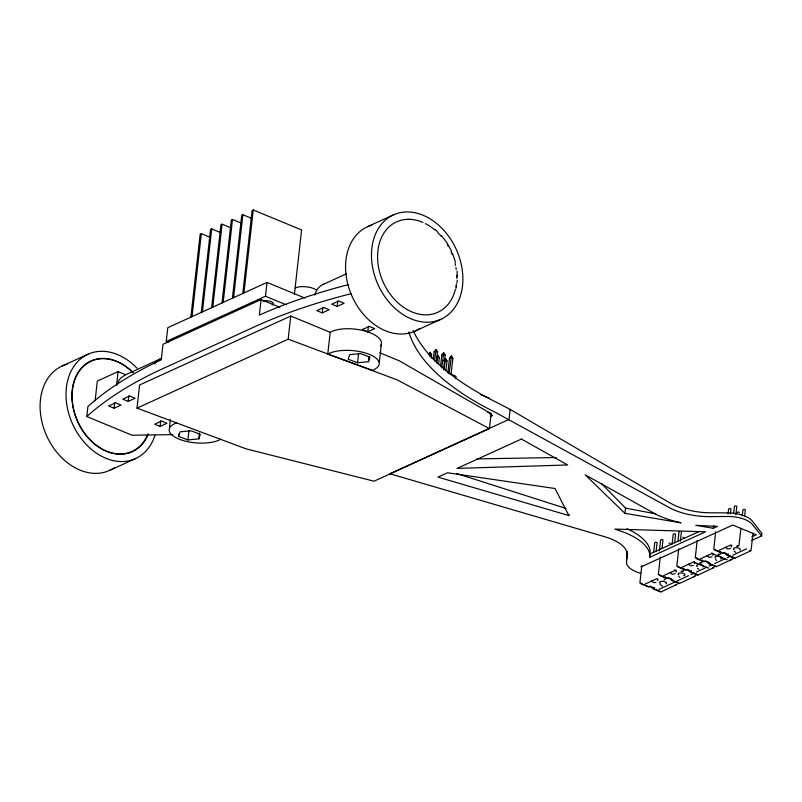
<?xml version="1.0" encoding="UTF-8"?>
<svg xmlns="http://www.w3.org/2000/svg" width="802" height="802" viewBox="0 0 802 802"><rect width="100%" height="100%" fill="white"/><g stroke="black" fill="none" stroke-linecap="round" stroke-linejoin="round"><path stroke-width="1.2" d="M445.551 360.589L445.571 358.654L443.646 360.77L445.1 360.108L447.005 360.89L445.892 370.805M649.77 557.26L649.67 553.891A62.947 26.105 6.4 0 0 624.547 532.458L614.833 529.089L705.6 531.796L649.77 557.26L650.081 550.362A62.947 26.907 7.7 0 0 626.974 528.698M626.974 558.894L627.354 551.465M178.535 436.418L180.029 431.837L190.926 430.774L200.34 434.283L198.846 438.864L187.939 439.937L178.535 436.418L178.736 433.972M187.939 439.937L188.921 430.594M198.846 438.864L199.427 433.05M357.582 362.755L348.168 359.236L349.662 354.654L360.559 353.582L369.973 357.101L368.479 361.682L357.582 362.755L358.554 353.401M368.479 361.682L368.93 356.99M456.94 282.976L457.19 280.159M172.57 434.624L132.109 435.235L86.806 416.549L87.929 406.504A604.086 250.505 6.4 0 1 161.252 359.837L162.996 344.299L261.081 299.567L279.798 307.286M95.097 400.84L97.313 381.08L118.084 371.607L125.633 374.724L160.951 358.624A23.89 17.875 65.5 0 0 154.535 363.948M114.084 408.188L121.012 405.04L115.568 402.794L108.641 405.952L114.084 408.188L114.706 402.614M116.561 385.191L118.084 371.607M128.18 401.401L135.107 398.243L129.663 395.998L122.736 399.155L128.18 401.401L128.811 395.827M379.777 352.77L399.336 360.83L491.105 413.632L489.42 428.569L374.033 481.2L246.034 448.829L137.002 408.118L139.598 384.98L290.765 316.038L330.213 332.319A27.839 11.549 6.4 0 1 364.609 330.925A27.839 11.549 6.4 0 1 380.619 345.953M168.54 342.454L166.235 341.512L167.788 327.687L267.026 282.424L304.981 298.083M160.079 426.433L166.996 423.276L161.563 421.03L154.636 424.188L160.079 426.433L160.701 420.849M169.533 426.634L170.345 419.406M176.651 422.423L176.6 422.905A27.849 11.068 4.7 0 0 180.139 439.536A27.849 11.068 4.7 0 0 220.59 439.326L220.61 439.155M190.866 317.161L200.169 234.194L201.322 233.663L209.964 237.232M192.019 316.63L201.322 233.663M201.252 312.419L210.555 229.452L211.708 228.931L219.798 232.269M202.405 311.898L211.708 228.931M211.638 307.687L220.941 224.72L222.094 224.189L230.735 227.758M212.791 307.156L222.094 224.189M222.024 302.945L231.327 219.979L232.48 219.457L240.57 222.796M223.177 302.424L232.48 219.457M232.41 298.214L241.713 215.247L242.866 214.715L251.507 218.284M233.562 297.682L242.866 214.715M242.795 293.472L252.099 210.505L253.252 209.984L301.612 229.933L294.394 294.324M243.948 292.951L253.252 209.984M261.081 299.567L259.337 315.106A604.086 250.505 6.4 0 1 348.78 284.54M166.235 341.512L265.472 296.249L267.026 282.424M137.002 408.118L288.169 339.176L290.765 316.038M322.264 312.89L329.181 309.732L323.737 307.487L316.82 310.645L322.264 312.89L322.885 307.306M371.827 370.083L327.767 354.143L330.213 332.319M337.191 306.434L344.108 303.276L338.675 301.041L331.747 304.189L337.191 306.434L337.812 300.86M367.807 331.807L374.724 328.65L369.291 326.404L362.364 329.562L367.807 331.807L368.429 326.234M379.376 362.003L381.381 344.118M429.461 356.248L430.213 352.319L431.646 354.554L431.225 358.273M433.321 359.196L434.153 351.757L436.077 349.642L437.511 351.877L436.398 361.792M434.494 361.01L436.077 349.642M436.729 363.136L437.892 355.486L439.326 357.722L438.634 363.918M440.579 366.083L441.832 354.925L443.747 352.81L445.19 355.045L443.516 369.922M441.752 367.897L443.747 352.81M444.128 368.78L445.571 358.654L447.005 360.89M447.837 372.97L449.501 358.093L451.426 355.978L452.859 358.213L451.055 374.333M449.15 373.542L451.426 355.978M455.676 378.745L455.947 376.268L449.371 373.562M641.831 565.6L639.886 582.994L648.948 586.743L650.101 586.212L652.116 587.044M641.219 583.044L641.119 583.906L648.678 587.024L649.831 586.503L654.362 588.377L654.462 587.505M653.66 552.428L654.753 542.663L655.906 542.142L657.109 542.633L656.156 551.174M653.309 588.036L653.209 588.899L660.768 592.016L677.199 584.357M659.384 550.974L660.617 539.997L661.77 539.465L662.973 539.967L662.021 548.508M660.297 557.189L658.342 574.573L667.414 578.322L668.567 577.791L671.585 579.034M659.675 574.623L659.585 575.485L667.134 578.603L668.287 578.082L672.828 579.956M665.379 576.889L665.109 579.375L663.956 579.896M672.116 544.007L673.209 534.242L674.372 533.721L675.575 534.212L674.622 542.753M671.765 579.615L671.675 580.478L679.224 583.595L695.655 575.936L695.936 573.45M677.981 541.33L679.073 531.576M678.763 548.768L676.808 566.152L684.738 569.43M680.347 541.3L681.439 531.546M675.765 585.179L675.865 584.307M678.141 566.202L678.041 567.064L685.6 570.182L686.753 569.661L691.284 571.535L691.384 570.663M682.141 571.766L682.231 570.904L681.078 571.425M683.845 568.468L683.565 570.954L682.412 571.475M690.231 571.194L690.131 572.057L697.69 575.174L714.121 567.515M697.219 540.347L695.274 557.731L704.336 561.48L705.489 560.949L708.517 562.202M694.231 576.758L694.321 575.886M696.607 557.781L696.507 558.643L704.066 561.761L705.219 561.24L709.75 563.114M700.597 563.345L700.697 562.483L699.544 563.004M702.311 560.047L702.031 562.533L700.878 563.054M708.697 562.773L708.597 563.636L716.156 566.753L732.587 559.094L732.868 556.608M715.685 531.927L713.73 549.31L721.67 552.588M712.687 568.337L712.788 567.465M715.063 549.36L714.973 550.222L722.522 553.35L723.685 552.819L728.216 554.693L728.316 553.821M720.777 551.626L720.497 554.112L719.344 554.633M728.056 513.861L728.607 508.979L729.76 508.458L730.963 508.959L730.422 513.831M727.153 554.352L727.063 555.215L734.622 558.332L751.043 550.673L752.998 533.28M733.64 513.631L734.462 506.313L735.614 505.781L736.827 506.283L735.865 514.824M731.153 559.916L731.254 559.044M737.529 546.503L737.629 545.641L736.467 546.162M742.241 515.897L742.933 509.801L744.086 509.27L745.289 509.771L744.607 515.876M740.908 528.297L738.953 545.691L737.8 546.212M749.619 551.495L749.72 550.623M751.464 540.568L761.629 535.926L761.9 533.48L752.476 521.24A20.902 8.932 7.7 0 0 728.156 512.899L710.171 512.789A41.423 17.704 7.7 0 1 695.504 511.526L691.865 510.854A41.423 17.704 7.7 0 1 669.911 502.884L510.182 409.441L495.877 402.013A289.753 120.16 6.4 0 1 413.18 330.534M713.299 528.287L717.399 526.413L695.755 525.32L713.299 528.287L713.62 525.551M624.928 513.34L585.149 474.784L656.347 514.533A64.421 26.717 6.4 0 0 675.595 521.5L681.008 522.824L624.928 513.34L625.54 508.117L601.47 483.526M568.839 515.556L555.024 488.518L447.506 472.769L437.962 477.12L568.839 515.556L568.979 514.363M455.977 288.409L456.538 285.733M428.288 354.434L430.213 352.319M436.609 356.89L437.892 355.486M669.951 572.367L672.246 574.252L675.053 573.711M706.873 555.525L709.168 557.41L711.986 556.869M725.419 547.275L727.635 548.989L730.442 548.448M693.379 565.4L690.702 565.831L688.487 564.117M125.633 374.724L121.042 377.812A23.89 17.875 65.5 0 0 117.042 384.639M658.993 589.39L688.557 575.686M690.833 574.633L694.241 573.049M696.517 571.996L706.742 567.255M709.018 566.202L712.427 564.618M714.702 563.565L724.938 558.824M727.203 557.771L730.622 556.187M732.888 555.134L746.532 548.819M62.075 366.043L87.979 354.223M367.537 226.695L393.441 214.876M322.825 284.56L346.434 273.803M109.543 470.453L135.448 458.634M415.005 331.106L440.92 319.286A57.343 42.897 65.5 0 0 439.145 225.633A57.343 42.897 65.5 0 0 371.476 256.329A57.343 42.897 65.5 0 0 440.92 319.286M434.153 351.757L435.606 351.096L437.511 351.877M441.832 354.925L443.285 354.263L445.19 355.045M449.501 358.093L450.955 357.431L452.859 358.213M490.383 416.489L492.649 415.466L490.333 414.504M509.701 409.662L510.182 409.441L508.979 419.446L389.902 473.761L604.447 536.648A39.95 16.571 6.4 0 1 626.963 554.092L626.562 562.483A24.792 10.276 6.4 0 0 640.487 573.28M669.079 543.485L670.231 542.954M737.068 512.478L738.221 511.947L739.434 512.448M650.161 553.851L699.154 531.505M640.888 566.954L732.747 525.059L756.316 534.784L751.785 536.849M645.119 584.057L656.658 578.793M663.575 575.635L675.114 570.372M682.041 567.214L693.58 561.951L708.697 568.187M700.507 558.793L712.046 553.53L727.153 559.766M718.963 550.372L730.512 545.109M718.011 554.583L719.163 554.062M685.88 569.901L687.033 569.37L689.048 570.202M722.803 553.059L723.955 552.528L725.97 553.36M694.241 563.616L694.281 563.606A3.439 1.424 6.4 0 0 694.201 561.851M675.775 572.037L675.815 572.026A3.439 1.424 6.4 0 0 674.713 569.821M657.349 580.447L657.319 580.458A3.439 1.424 6.4 0 0 657.269 578.693M655.976 582.493L653.45 582.583L651.565 580.959M476.769 458.904L556.147 457.531M408.038 219.247L410.464 219.267M662.572 586.232L660.026 584.447M625.54 508.117L655.946 513.902M456.869 473.611L565.991 508.448M735.765 552.388L734.201 551.245M698.833 569.23L697.509 568.377M288.169 339.176L397.201 379.877L489.42 428.569M429.742 353.772L431.646 354.554M437.421 356.94L439.326 357.722M265.472 296.249L286.184 304.79M480.328 394.554L489.531 398.343M487.646 412.208L491.105 413.632M725.82 554.302L734.893 558.042M682.833 537.21L684.036 537.711M707.364 562.723L716.427 566.463M688.898 571.144L697.971 574.884M670.432 579.565L679.505 583.305M651.976 587.986L661.038 591.726M679.865 577.42L678.813 576.508M716.527 560.418L715.615 559.515M435.085 229.482L437.511 231.618M441.601 235.788L447.025 242.946L451.436 250.926M761.629 535.926L752.136 524.207A20.902 8.662 6.4 0 0 727.735 516.478L709.72 516.628A41.423 17.183 6.4 0 1 695.033 515.626L691.384 515.024A41.423 17.183 6.4 0 1 669.349 507.626L494.744 412.058A289.753 120.16 6.4 0 1 408.9 331.968M452.659 253.723L455.496 262.364M457.02 271.156L457.29 276.941M327.777 354.143A27.849 11.068 4.7 0 1 368.228 353.933A27.849 11.068 4.7 0 1 371.767 370.564M154.906 435.356A57.343 42.897 65.5 0 1 93.182 450.774A57.343 42.897 65.5 0 1 71.629 370.083A57.343 42.897 65.5 0 1 136.962 368.168M114.245 467.817A57.343 42.897 65.5 0 1 46.737 435.967A57.343 42.897 65.5 0 1 67.157 364.238M148.26 434.002A49.694 37.173 65.5 0 1 94.395 443.847A49.694 37.173 65.5 0 1 77.112 374.684A49.694 37.173 65.5 0 1 132.901 372.559M263.086 301.281A5.734 2.376 6.4 0 1 271.086 301.572A5.734 2.376 6.4 0 1 272.159 305.021M295.226 287.958A13.383 5.544 6.4 0 1 316.349 289.893M419.717 328.469A57.343 42.897 65.5 0 1 352.449 297.171A57.343 42.897 65.5 0 1 371.747 225.131M455.356 289.542A49.694 37.173 65.5 0 1 413.09 312.399A49.694 37.173 65.5 0 1 377.642 259.728A49.694 37.173 65.5 0 1 408.078 219.317M410.524 219.367A49.694 37.173 65.5 0 1 422.915 222.435M425.361 223.588A49.694 37.173 65.5 0 1 430.153 226.415M430.935 226.946A49.694 37.173 65.5 0 1 434.744 229.873M437.651 232.51A49.694 37.173 65.5 0 1 441.09 236.149M447.135 244.399A49.694 37.173 65.5 0 1 448.198 246.174M451.035 251.728A49.694 37.173 65.5 0 1 452.268 254.595M455.095 263.457A49.694 37.173 65.5 0 1 455.536 265.452M455.917 267.457A49.694 37.173 65.5 0 1 456.228 269.452M456.759 275.417A49.694 37.173 65.5 0 1 456.789 278.354M456.378 284.088A49.694 37.173 65.5 0 1 455.947 286.855M731.123 545.009A3.439 1.424 6.4 0 1 730.873 546.894M738.993 548.207A3.439 1.424 6.4 0 1 739.885 550.142M734.201 549.771A3.439 1.424 6.4 0 1 734.191 548.027A3.439 1.424 6.4 0 1 738.221 547.946M684.236 573.791A3.439 1.424 6.4 0 1 683.615 575.736M678.813 575.034A3.439 1.424 6.4 0 1 679.093 573.179A3.439 1.424 6.4 0 1 683.605 573.46M703.143 565.731A3.439 1.424 6.4 0 1 702.953 566.984M697.279 566.613A3.439 1.424 6.4 0 1 697.269 564.869A3.439 1.424 6.4 0 1 701.289 564.788M702.061 565.039A3.439 1.424 6.4 0 1 702.702 565.37M666.221 582.573A3.439 1.424 6.4 0 1 666.031 583.826M660.357 583.455A3.439 1.424 6.4 0 1 660.347 581.711A3.439 1.424 6.4 0 1 664.367 581.63M665.139 581.881A3.439 1.424 6.4 0 1 665.77 582.212M711.645 552.979A3.439 1.424 6.4 0 1 712.707 555.205M721.168 556.949A3.439 1.424 6.4 0 1 720.547 558.904M715.745 558.192A3.439 1.424 6.4 0 1 716.026 556.337A3.439 1.424 6.4 0 1 720.527 556.628M147.909 434.173A49.694 37.173 65.5 0 1 93.854 443.326A49.694 37.173 65.5 0 1 77.112 374.103A49.694 37.173 65.5 0 1 133.042 372.679M314.755 295.126A23.89 17.875 65.5 0 1 323.657 284.199M351.196 293.672A604.086 250.505 6.4 0 0 258.214 325.151L160.129 369.882A604.086 250.505 6.4 0 0 86.806 416.549M521.41 439.055L457.05 468.408L567.636 464.97L521.41 439.055"/></g></svg>
